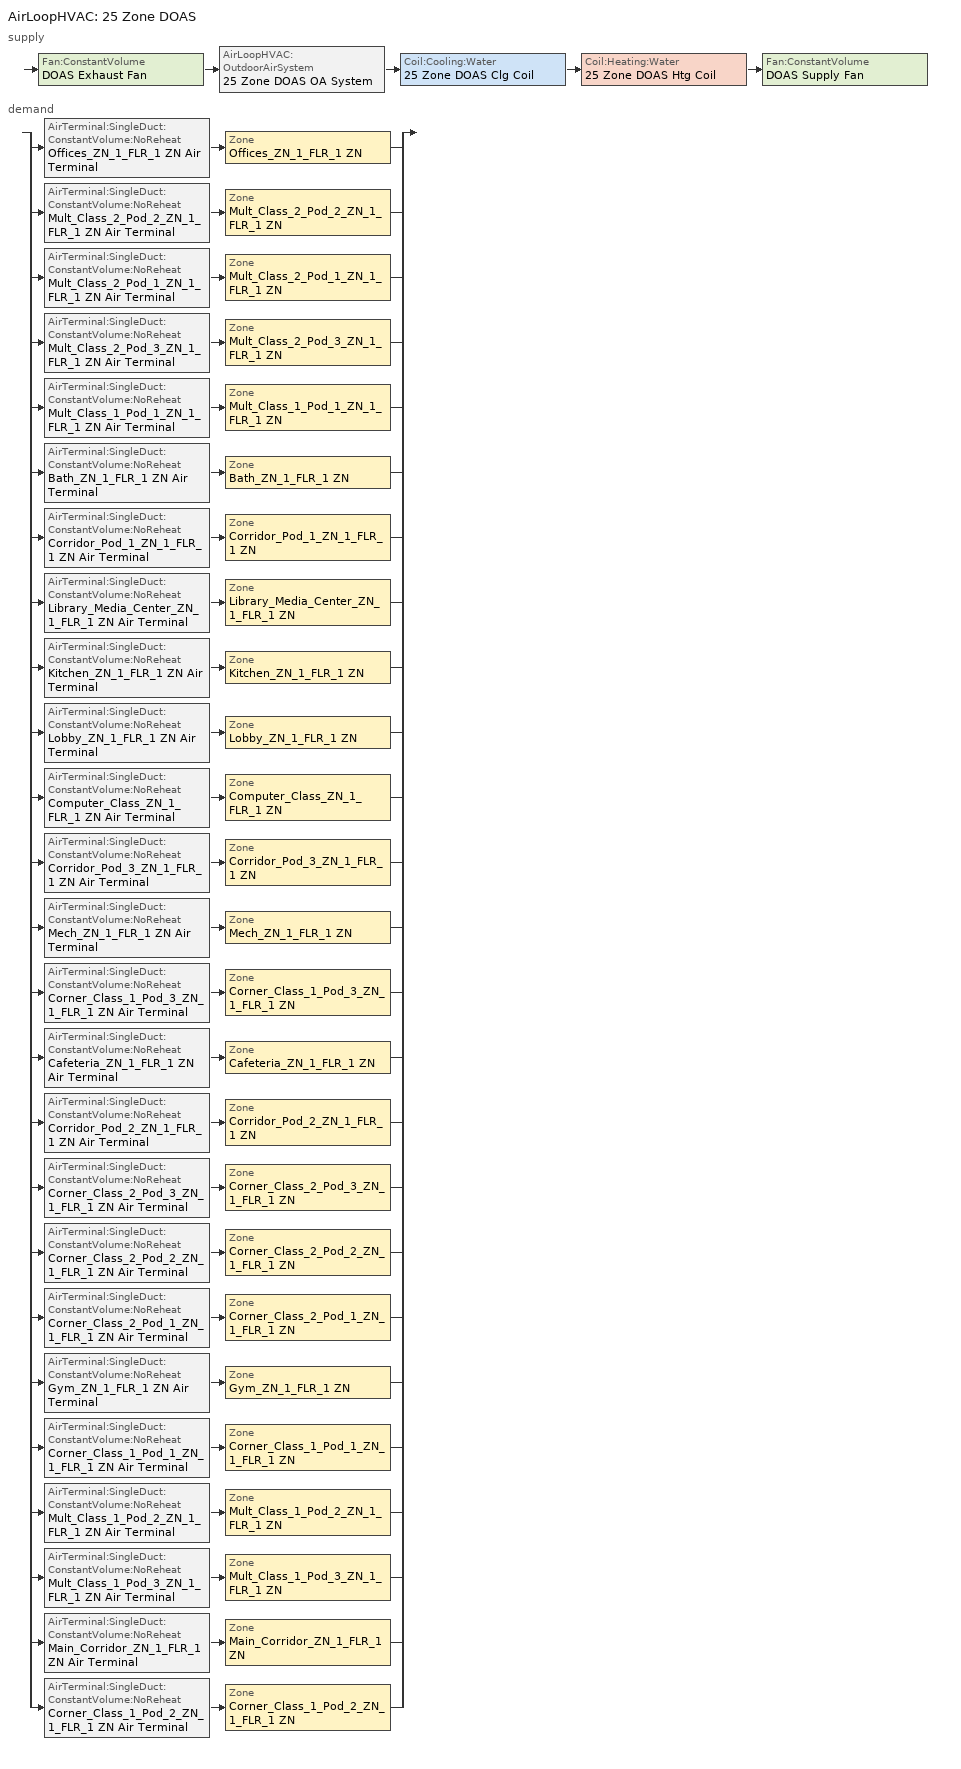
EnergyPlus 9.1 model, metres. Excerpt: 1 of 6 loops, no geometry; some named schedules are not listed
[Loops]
AirLoopHVAC '25 Zone DOAS'
 supply: Fan:ConstantVolume 'DOAS Exhaust Fan' > AirLoopHVAC:OutdoorAirSystem '25 Zone DOAS OA System' > Coil:Cooling:Water '25 Zone DOAS Clg Coil' > Coil:Heating:Water '25 Zone DOAS Htg Coil' > Fan:ConstantVolume 'DOAS Supply Fan'
 demand: split
  | AirTerminal:SingleDuct:ConstantVolume:NoReheat 'Offices_ZN_1_FLR_1 ZN Air Terminal' > Zone 'Offices_ZN_1_FLR_1 ZN'
  | AirTerminal:SingleDuct:ConstantVolume:NoReheat 'Mult_Class_2_Pod_2_ZN_1_FLR_1 ZN Air Terminal' > Zone 'Mult_Class_2_Pod_2_ZN_1_FLR_1 ZN'
  | AirTerminal:SingleDuct:ConstantVolume:NoReheat 'Mult_Class_2_Pod_1_ZN_1_FLR_1 ZN Air Terminal' > Zone 'Mult_Class_2_Pod_1_ZN_1_FLR_1 ZN'
  | AirTerminal:SingleDuct:ConstantVolume:NoReheat 'Mult_Class_2_Pod_3_ZN_1_FLR_1 ZN Air Terminal' > Zone 'Mult_Class_2_Pod_3_ZN_1_FLR_1 ZN'
  | AirTerminal:SingleDuct:ConstantVolume:NoReheat 'Mult_Class_1_Pod_1_ZN_1_FLR_1 ZN Air Terminal' > Zone 'Mult_Class_1_Pod_1_ZN_1_FLR_1 ZN'
  | AirTerminal:SingleDuct:ConstantVolume:NoReheat 'Bath_ZN_1_FLR_1 ZN Air Terminal' > Zone 'Bath_ZN_1_FLR_1 ZN'
  | AirTerminal:SingleDuct:ConstantVolume:NoReheat 'Corridor_Pod_1_ZN_1_FLR_1 ZN Air Terminal' > Zone 'Corridor_Pod_1_ZN_1_FLR_1 ZN'
  | AirTerminal:SingleDuct:ConstantVolume:NoReheat 'Library_Media_Center_ZN_1_FLR_1 ZN Air Terminal' > Zone 'Library_Media_Center_ZN_1_FLR_1 ZN'
  | AirTerminal:SingleDuct:ConstantVolume:NoReheat 'Kitchen_ZN_1_FLR_1 ZN Air Terminal' > Zone 'Kitchen_ZN_1_FLR_1 ZN'
  | AirTerminal:SingleDuct:ConstantVolume:NoReheat 'Lobby_ZN_1_FLR_1 ZN Air Terminal' > Zone 'Lobby_ZN_1_FLR_1 ZN'
  | AirTerminal:SingleDuct:ConstantVolume:NoReheat 'Computer_Class_ZN_1_FLR_1 ZN Air Terminal' > Zone 'Computer_Class_ZN_1_FLR_1 ZN'
  | AirTerminal:SingleDuct:ConstantVolume:NoReheat 'Corridor_Pod_3_ZN_1_FLR_1 ZN Air Terminal' > Zone 'Corridor_Pod_3_ZN_1_FLR_1 ZN'
  | AirTerminal:SingleDuct:ConstantVolume:NoReheat 'Mech_ZN_1_FLR_1 ZN Air Terminal' > Zone 'Mech_ZN_1_FLR_1 ZN'
  | AirTerminal:SingleDuct:ConstantVolume:NoReheat 'Corner_Class_1_Pod_3_ZN_1_FLR_1 ZN Air Terminal' > Zone 'Corner_Class_1_Pod_3_ZN_1_FLR_1 ZN'
  | AirTerminal:SingleDuct:ConstantVolume:NoReheat 'Cafeteria_ZN_1_FLR_1 ZN Air Terminal' > Zone 'Cafeteria_ZN_1_FLR_1 ZN'
  | AirTerminal:SingleDuct:ConstantVolume:NoReheat 'Corridor_Pod_2_ZN_1_FLR_1 ZN Air Terminal' > Zone 'Corridor_Pod_2_ZN_1_FLR_1 ZN'
  | AirTerminal:SingleDuct:ConstantVolume:NoReheat 'Corner_Class_2_Pod_3_ZN_1_FLR_1 ZN Air Terminal' > Zone 'Corner_Class_2_Pod_3_ZN_1_FLR_1 ZN'
  | AirTerminal:SingleDuct:ConstantVolume:NoReheat 'Corner_Class_2_Pod_2_ZN_1_FLR_1 ZN Air Terminal' > Zone 'Corner_Class_2_Pod_2_ZN_1_FLR_1 ZN'
  | AirTerminal:SingleDuct:ConstantVolume:NoReheat 'Corner_Class_2_Pod_1_ZN_1_FLR_1 ZN Air Terminal' > Zone 'Corner_Class_2_Pod_1_ZN_1_FLR_1 ZN'
  | AirTerminal:SingleDuct:ConstantVolume:NoReheat 'Gym_ZN_1_FLR_1 ZN Air Terminal' > Zone 'Gym_ZN_1_FLR_1 ZN'
  | AirTerminal:SingleDuct:ConstantVolume:NoReheat 'Corner_Class_1_Pod_1_ZN_1_FLR_1 ZN Air Terminal' > Zone 'Corner_Class_1_Pod_1_ZN_1_FLR_1 ZN'
  | AirTerminal:SingleDuct:ConstantVolume:NoReheat 'Mult_Class_1_Pod_2_ZN_1_FLR_1 ZN Air Terminal' > Zone 'Mult_Class_1_Pod_2_ZN_1_FLR_1 ZN'
  | AirTerminal:SingleDuct:ConstantVolume:NoReheat 'Mult_Class_1_Pod_3_ZN_1_FLR_1 ZN Air Terminal' > Zone 'Mult_Class_1_Pod_3_ZN_1_FLR_1 ZN'
  | AirTerminal:SingleDuct:ConstantVolume:NoReheat 'Main_Corridor_ZN_1_FLR_1 ZN Air Terminal' > Zone 'Main_Corridor_ZN_1_FLR_1 ZN'
  | AirTerminal:SingleDuct:ConstantVolume:NoReheat 'Corner_Class_1_Pod_2_ZN_1_FLR_1 ZN Air Terminal' > Zone 'Corner_Class_1_Pod_2_ZN_1_FLR_1 ZN'
[ZoneControl:Thermostat] Control Object Type 1=ThermostatSetpoint:DualSetpoint
Name | Zone or ZoneList | Control Type Schedule | Control Name 1
Bath_ZN_1_FLR_1 ZN Thermostat | Bath_ZN_1_FLR_1 ZN | Bath_ZN_1_FLR_1 ZN Thermostat Schedule | PrimarySchool Restroom Thermostat 1
Cafeteria_ZN_1_FLR_1 ZN Thermostat | Cafeteria_ZN_1_FLR_1 ZN | Cafeteria_ZN_1_FLR_1 ZN Thermostat Schedule | PrimarySchool Cafeteria Thermostat 1
Computer_Class_ZN_1_FLR_1 ZN Thermostat | Computer_Class_ZN_1_FLR_1 ZN | Computer_Class_ZN_1_FLR_1 ZN Thermostat Schedule | PrimarySchool Classroom Thermostat 1
Corner_Class_1_Pod_1_ZN_1_FLR_1 ZN Thermostat | Corner_Class_1_Pod_1_ZN_1_FLR_1 ZN | Corner_Class_1_Pod_1_ZN_1_FLR_1 ZN Thermostat Schedule | PrimarySchool Classroom Thermostat 2
Corner_Class_1_Pod_2_ZN_1_FLR_1 ZN Thermostat | Corner_Class_1_Pod_2_ZN_1_FLR_1 ZN | Corner_Class_1_Pod_2_ZN_1_FLR_1 ZN Thermostat Schedule | PrimarySchool Classroom Thermostat 3
Corner_Class_1_Pod_3_ZN_1_FLR_1 ZN Thermostat | Corner_Class_1_Pod_3_ZN_1_FLR_1 ZN | Corner_Class_1_Pod_3_ZN_1_FLR_1 ZN Thermostat Schedule | PrimarySchool Classroom Thermostat 4
Corner_Class_2_Pod_1_ZN_1_FLR_1 ZN Thermostat | Corner_Class_2_Pod_1_ZN_1_FLR_1 ZN | Corner_Class_2_Pod_1_ZN_1_FLR_1 ZN Thermostat Schedule | PrimarySchool Classroom Thermostat 5
Corner_Class_2_Pod_2_ZN_1_FLR_1 ZN Thermostat | Corner_Class_2_Pod_2_ZN_1_FLR_1 ZN | Corner_Class_2_Pod_2_ZN_1_FLR_1 ZN Thermostat Schedule | PrimarySchool Classroom Thermostat 6
Corner_Class_2_Pod_3_ZN_1_FLR_1 ZN Thermostat | Corner_Class_2_Pod_3_ZN_1_FLR_1 ZN | Corner_Class_2_Pod_3_ZN_1_FLR_1 ZN Thermostat Schedule | PrimarySchool Classroom Thermostat 7
Corridor_Pod_1_ZN_1_FLR_1 ZN Thermostat | Corridor_Pod_1_ZN_1_FLR_1 ZN | Corridor_Pod_1_ZN_1_FLR_1 ZN Thermostat Schedule | PrimarySchool Corridor Thermostat 1
Corridor_Pod_2_ZN_1_FLR_1 ZN Thermostat | Corridor_Pod_2_ZN_1_FLR_1 ZN | Corridor_Pod_2_ZN_1_FLR_1 ZN Thermostat Schedule | PrimarySchool Corridor Thermostat 2
Corridor_Pod_3_ZN_1_FLR_1 ZN Thermostat | Corridor_Pod_3_ZN_1_FLR_1 ZN | Corridor_Pod_3_ZN_1_FLR_1 ZN Thermostat Schedule | PrimarySchool Corridor Thermostat 3
Gym_ZN_1_FLR_1 ZN Thermostat | Gym_ZN_1_FLR_1 ZN | Gym_ZN_1_FLR_1 ZN Thermostat Schedule | PrimarySchool Gym Thermostat 1
Kitchen_ZN_1_FLR_1 ZN Thermostat | Kitchen_ZN_1_FLR_1 ZN | Kitchen_ZN_1_FLR_1 ZN Thermostat Schedule | PrimarySchool Kitchen Thermostat 1
Library_Media_Center_ZN_1_FLR_1 ZN Thermostat | Library_Media_Center_ZN_1_FLR_1 ZN | Library_Media_Center_ZN_1_FLR_1 ZN Thermostat Schedule | PrimarySchool Classroom Thermostat 8
Lobby_ZN_1_FLR_1 ZN Thermostat | Lobby_ZN_1_FLR_1 ZN | Lobby_ZN_1_FLR_1 ZN Thermostat Schedule | PrimarySchool Lobby Thermostat 1
Main_Corridor_ZN_1_FLR_1 ZN Thermostat | Main_Corridor_ZN_1_FLR_1 ZN | Main_Corridor_ZN_1_FLR_1 ZN Thermostat Schedule | PrimarySchool Corridor Thermostat 4
Mech_ZN_1_FLR_1 ZN Thermostat | Mech_ZN_1_FLR_1 ZN | Mech_ZN_1_FLR_1 ZN Thermostat Schedule | PrimarySchool Mechanical Thermostat 1
Mult_Class_1_Pod_1_ZN_1_FLR_1 ZN Thermostat | Mult_Class_1_Pod_1_ZN_1_FLR_1 ZN | Mult_Class_1_Pod_1_ZN_1_FLR_1 ZN Thermostat Schedule | PrimarySchool Classroom Thermostat 9
Mult_Class_1_Pod_2_ZN_1_FLR_1 ZN Thermostat | Mult_Class_1_Pod_2_ZN_1_FLR_1 ZN | Mult_Class_1_Pod_2_ZN_1_FLR_1 ZN Thermostat Schedule | PrimarySchool Classroom Thermostat 10
Mult_Class_1_Pod_3_ZN_1_FLR_1 ZN Thermostat | Mult_Class_1_Pod_3_ZN_1_FLR_1 ZN | Mult_Class_1_Pod_3_ZN_1_FLR_1 ZN Thermostat Schedule | PrimarySchool Classroom Thermostat 11
Mult_Class_2_Pod_1_ZN_1_FLR_1 ZN Thermostat | Mult_Class_2_Pod_1_ZN_1_FLR_1 ZN | Mult_Class_2_Pod_1_ZN_1_FLR_1 ZN Thermostat Schedule | PrimarySchool Classroom Thermostat 12
Mult_Class_2_Pod_2_ZN_1_FLR_1 ZN Thermostat | Mult_Class_2_Pod_2_ZN_1_FLR_1 ZN | Mult_Class_2_Pod_2_ZN_1_FLR_1 ZN Thermostat Schedule | PrimarySchool Classroom Thermostat 13
Mult_Class_2_Pod_3_ZN_1_FLR_1 ZN Thermostat | Mult_Class_2_Pod_3_ZN_1_FLR_1 ZN | Mult_Class_2_Pod_3_ZN_1_FLR_1 ZN Thermostat Schedule | PrimarySchool Classroom Thermostat 14
Offices_ZN_1_FLR_1 ZN Thermostat | Offices_ZN_1_FLR_1 ZN | Offices_ZN_1_FLR_1 ZN Thermostat Schedule | PrimarySchool Office Thermostat 1
[ThermostatSetpoint:DualSetpoint] Heating Setpoint Temperature Schedule=SchoolPrimary HTGSETP_SCH_NO_OPTIMUM; Cooling Setpoint Temperature Schedule=SchoolPrimary CLGSETP_SCH_NO_OPTIMUM
PrimarySchool Restroom Thermostat 1; PrimarySchool Cafeteria Thermostat 1; PrimarySchool Classroom Thermostat 1; PrimarySchool Classroom Thermostat 2; PrimarySchool Classroom Thermostat 3; PrimarySchool Classroom Thermostat 4; PrimarySchool Classroom Thermostat 5; PrimarySchool Classroom Thermostat 6; PrimarySchool Classroom Thermostat 7; PrimarySchool Corridor Thermostat 1; PrimarySchool Corridor Thermostat 2; PrimarySchool Corridor Thermostat 3; PrimarySchool Gym Thermostat 1; PrimarySchool Kitchen Thermostat 1; PrimarySchool Classroom Thermostat 8; PrimarySchool Lobby Thermostat 1; PrimarySchool Corridor Thermostat 4; PrimarySchool Mechanical Thermostat 1; PrimarySchool Classroom Thermostat 9; PrimarySchool Classroom Thermostat 10; PrimarySchool Classroom Thermostat 11; PrimarySchool Classroom Thermostat 12; PrimarySchool Classroom Thermostat 13; PrimarySchool Classroom Thermostat 14; PrimarySchool Office Thermostat 1
[Fan:ZoneExhaust] Fan Total Efficiency=0.385; Pressure Rise {Pa}=124.544; System Availability Manager Coupling Mode=Decoupled
Name | Availability Schedule | Maximum Flow Rate {m3/s} | Flow Fraction Schedule | Balanced Exhaust Fraction Schedule
Bath_ZN_1_FLR_1 ZN Exhaust Fan | SchoolPrimary Hours_of_operation | 0.283168
Kitchen_ZN_1_FLR_1 ZN Exhaust Fan | SchoolPrimary Kitchen_Exhaust_SCH | 2.12376 | SchoolSecondary Kitchen_Exhaust_SCH_DCV | SchoolSecondary Kitchen Exhaust Fan Balanced Exhaust Fraction Schedule
[AirTerminal:SingleDuct:ConstantVolume:NoReheat] Availability Schedule=Always On Discrete; Maximum Air Flow Rate {m3/s}=AutoSize
Bath_ZN_1_FLR_1 ZN Air Terminal; Cafeteria_ZN_1_FLR_1 ZN Air Terminal; Computer_Class_ZN_1_FLR_1 ZN Air Terminal; Corner_Class_1_Pod_1_ZN_1_FLR_1 ZN Air Terminal; Corner_Class_1_Pod_2_ZN_1_FLR_1 ZN Air Terminal; Corner_Class_1_Pod_3_ZN_1_FLR_1 ZN Air Terminal; Corner_Class_2_Pod_1_ZN_1_FLR_1 ZN Air Terminal; Corner_Class_2_Pod_2_ZN_1_FLR_1 ZN Air Terminal; Corner_Class_2_Pod_3_ZN_1_FLR_1 ZN Air Terminal; Corridor_Pod_1_ZN_1_FLR_1 ZN Air Terminal; Corridor_Pod_2_ZN_1_FLR_1 ZN Air Terminal; Corridor_Pod_3_ZN_1_FLR_1 ZN Air Terminal; Gym_ZN_1_FLR_1 ZN Air Terminal; Kitchen_ZN_1_FLR_1 ZN Air Terminal; Library_Media_Center_ZN_1_FLR_1 ZN Air Terminal; Lobby_ZN_1_FLR_1 ZN Air Terminal; Main_Corridor_ZN_1_FLR_1 ZN Air Terminal; Mech_ZN_1_FLR_1 ZN Air Terminal; Mult_Class_1_Pod_1_ZN_1_FLR_1 ZN Air Terminal; Mult_Class_1_Pod_2_ZN_1_FLR_1 ZN Air Terminal; Mult_Class_1_Pod_3_ZN_1_FLR_1 ZN Air Terminal; Mult_Class_2_Pod_1_ZN_1_FLR_1 ZN Air Terminal; Mult_Class_2_Pod_2_ZN_1_FLR_1 ZN Air Terminal; Mult_Class_2_Pod_3_ZN_1_FLR_1 ZN Air Terminal; Offices_ZN_1_FLR_1 ZN Air Terminal
[Coil:Cooling:Water]
25 Zone DOAS Clg Coil: Availability Schedule=Always On Discrete; Design Water Flow Rate {m3/s}=Autosize; Design Air Flow Rate {m3/s}=Autosize; Design Inlet Water Temperature {C}=Autosize; Design Inlet Air Temperature {C}=Autosize; Design Outlet Air Temperature {C}=Autosize; Design Inlet Air Humidity Ratio {kgWater/kgDryAir}=Autosize; Design Outlet Air Humidity Ratio {kgWater/kgDryAir}=Autosize; Type of Analysis=SimpleAnalysis; Heat Exchanger Configuration=CrossFlow
[Coil:Heating:Water]
25 Zone DOAS Htg Coil: Availability Schedule=Always On Discrete; U-Factor Times Area Value {W/K}=Autosize; Maximum Water Flow Rate {m3/s}=Autosize; Performance Input Method=UFactorTimesAreaAndDesignWaterFlowRate; Rated Capacity {W}=Autosize; Rated Inlet Water Temperature {C}=48.8889; Rated Inlet Air Temperature {C}=16.6; Rated Outlet Water Temperature {C}=37.7778; Rated Outlet Air Temperature {C}=32.2; Rated Ratio for Air and Water Convection=0.5
[Zone equipment]
Bath_ZN_1_FLR_1 ZN: Bath_ZN_1_FLR_1 ZN Exhaust Fan, Bath_ZN_1_FLR_1 ZN Air Terminal, Bath_ZN_1_FLR_1 ZN FCU
Cafeteria_ZN_1_FLR_1 ZN: Cafeteria_ZN_1_FLR_1 ZN Air Terminal, Cafeteria_ZN_1_FLR_1 ZN FCU
Computer_Class_ZN_1_FLR_1 ZN: Computer_Class_ZN_1_FLR_1 ZN Air Terminal, Computer_Class_ZN_1_FLR_1 ZN FCU
Corner_Class_1_Pod_1_ZN_1_FLR_1 ZN: Corner_Class_1_Pod_1_ZN_1_FLR_1 ZN Air Terminal, Corner_Class_1_Pod_1_ZN_1_FLR_1 ZN FCU
Corner_Class_1_Pod_2_ZN_1_FLR_1 ZN: Corner_Class_1_Pod_2_ZN_1_FLR_1 ZN Air Terminal, Corner_Class_1_Pod_2_ZN_1_FLR_1 ZN FCU
Corner_Class_1_Pod_3_ZN_1_FLR_1 ZN: Corner_Class_1_Pod_3_ZN_1_FLR_1 ZN Air Terminal, Corner_Class_1_Pod_3_ZN_1_FLR_1 ZN FCU
Corner_Class_2_Pod_1_ZN_1_FLR_1 ZN: Corner_Class_2_Pod_1_ZN_1_FLR_1 ZN Air Terminal, Corner_Class_2_Pod_1_ZN_1_FLR_1 ZN FCU
Corner_Class_2_Pod_2_ZN_1_FLR_1 ZN: Corner_Class_2_Pod_2_ZN_1_FLR_1 ZN Air Terminal, Corner_Class_2_Pod_2_ZN_1_FLR_1 ZN FCU
Corner_Class_2_Pod_3_ZN_1_FLR_1 ZN: Corner_Class_2_Pod_3_ZN_1_FLR_1 ZN Air Terminal, Corner_Class_2_Pod_3_ZN_1_FLR_1 ZN FCU
Corridor_Pod_1_ZN_1_FLR_1 ZN: Corridor_Pod_1_ZN_1_FLR_1 ZN Air Terminal, Corridor_Pod_1_ZN_1_FLR_1 ZN FCU
Corridor_Pod_2_ZN_1_FLR_1 ZN: Corridor_Pod_2_ZN_1_FLR_1 ZN Air Terminal, Corridor_Pod_2_ZN_1_FLR_1 ZN FCU
Corridor_Pod_3_ZN_1_FLR_1 ZN: Corridor_Pod_3_ZN_1_FLR_1 ZN Air Terminal, Corridor_Pod_3_ZN_1_FLR_1 ZN FCU
Gym_ZN_1_FLR_1 ZN: Gym_ZN_1_FLR_1 ZN Air Terminal, Gym_ZN_1_FLR_1 ZN FCU
Kitchen_ZN_1_FLR_1 ZN: Kitchen_ZN_1_FLR_1 ZN Exhaust Fan, Kitchen_ZN_1_FLR_1 ZN Air Terminal, Kitchen_ZN_1_FLR_1 ZN FCU
Library_Media_Center_ZN_1_FLR_1 ZN: Library_Media_Center_ZN_1_FLR_1 ZN Air Terminal, Library_Media_Center_ZN_1_FLR_1 ZN FCU
Lobby_ZN_1_FLR_1 ZN: Lobby_ZN_1_FLR_1 ZN Air Terminal, Lobby_ZN_1_FLR_1 ZN FCU
Main_Corridor_ZN_1_FLR_1 ZN: Main_Corridor_ZN_1_FLR_1 ZN Air Terminal, Main_Corridor_ZN_1_FLR_1 ZN FCU
Mech_ZN_1_FLR_1 ZN: Mech_ZN_1_FLR_1 ZN Air Terminal, Mech_ZN_1_FLR_1 ZN FCU
Mult_Class_1_Pod_1_ZN_1_FLR_1 ZN: Mult_Class_1_Pod_1_ZN_1_FLR_1 ZN Air Terminal, Mult_Class_1_Pod_1_ZN_1_FLR_1 ZN FCU
Mult_Class_1_Pod_2_ZN_1_FLR_1 ZN: Mult_Class_1_Pod_2_ZN_1_FLR_1 ZN Air Terminal, Mult_Class_1_Pod_2_ZN_1_FLR_1 ZN FCU
Mult_Class_1_Pod_3_ZN_1_FLR_1 ZN: Mult_Class_1_Pod_3_ZN_1_FLR_1 ZN Air Terminal, Mult_Class_1_Pod_3_ZN_1_FLR_1 ZN FCU
Mult_Class_2_Pod_1_ZN_1_FLR_1 ZN: Mult_Class_2_Pod_1_ZN_1_FLR_1 ZN Air Terminal, Mult_Class_2_Pod_1_ZN_1_FLR_1 ZN FCU
Mult_Class_2_Pod_2_ZN_1_FLR_1 ZN: Mult_Class_2_Pod_2_ZN_1_FLR_1 ZN Air Terminal, Mult_Class_2_Pod_2_ZN_1_FLR_1 ZN FCU
Mult_Class_2_Pod_3_ZN_1_FLR_1 ZN: Mult_Class_2_Pod_3_ZN_1_FLR_1 ZN Air Terminal, Mult_Class_2_Pod_3_ZN_1_FLR_1 ZN FCU
Offices_ZN_1_FLR_1 ZN: Offices_ZN_1_FLR_1 ZN Air Terminal, Offices_ZN_1_FLR_1 ZN FCU
[Sizing:Zone] Zone Cooling Design Supply Air Temperature Input Method=SupplyAirTemperature; Zone Cooling Design Supply Air Temperature {C}=12.7778; Zone Cooling Design Supply Air Temperature Difference {deltaC}=11.11; Zone Heating Design Supply Air Temperature Input Method=SupplyAirTemperature; Zone Heating Design Supply Air Temperature {C}=40; Zone Heating Design Supply Air Temperature Difference {deltaC}=11.11; Zone Cooling Design Supply Air Humidity Ratio {kgWater/kgDryAir}=0.0085; Zone Heating Design Supply Air Humidity Ratio {kgWater/kgDryAir}=0.008; Cooling Design Air Flow Method=DesignDay; Cooling Design Air Flow Rate {m3/s}=0; Cooling Minimum Air Flow per Zone Floor Area {m3/s-m2}=0.000762; Cooling Minimum Air Flow {m3/s}=0; Cooling Minimum Air Flow Fraction=0; Heating Design Air Flow Method=DesignDay; Heating Design Air Flow Rate {m3/s}=0; Heating Maximum Air Flow per Zone Floor Area {m3/s-m2}=0.002032; Heating Maximum Air Flow {m3/s}=0.141576; Heating Maximum Air Flow Fraction=0.3; Account for Dedicated Outdoor Air System=Yes; Dedicated Outdoor Air System Control Strategy=NeutralSupplyAir; Dedicated Outdoor Air Low Setpoint Temperature for Design {C}=15.5556; Dedicated Outdoor Air High Setpoint Temperature for Design {C}=21.1111
Name | Design Specification Outdoor Air Object | Design Specification Zone Air Distribution Object
Bath_ZN_1_FLR_1 ZN | PrimarySchool Restroom Ventilation | Bath_ZN_1_FLR_1 ZN Design Spec Zone Air Dist
Cafeteria_ZN_1_FLR_1 ZN | PrimarySchool Cafeteria Ventilation | Cafeteria_ZN_1_FLR_1 ZN Design Spec Zone Air Dist
Computer_Class_ZN_1_FLR_1 ZN | PrimarySchool Classroom Ventilation | Computer_Class_ZN_1_FLR_1 ZN Design Spec Zone Air Dist
Corner_Class_1_Pod_1_ZN_1_FLR_1 ZN | PrimarySchool Classroom Ventilation | Corner_Class_1_Pod_1_ZN_1_FLR_1 ZN Design Spec Zone Air Dist
Corner_Class_1_Pod_2_ZN_1_FLR_1 ZN | PrimarySchool Classroom Ventilation | Corner_Class_1_Pod_2_ZN_1_FLR_1 ZN Design Spec Zone Air Dist
Corner_Class_1_Pod_3_ZN_1_FLR_1 ZN | PrimarySchool Classroom Ventilation | Corner_Class_1_Pod_3_ZN_1_FLR_1 ZN Design Spec Zone Air Dist
Corner_Class_2_Pod_1_ZN_1_FLR_1 ZN | PrimarySchool Classroom Ventilation | Corner_Class_2_Pod_1_ZN_1_FLR_1 ZN Design Spec Zone Air Dist
Corner_Class_2_Pod_2_ZN_1_FLR_1 ZN | PrimarySchool Classroom Ventilation | Corner_Class_2_Pod_2_ZN_1_FLR_1 ZN Design Spec Zone Air Dist
Corner_Class_2_Pod_3_ZN_1_FLR_1 ZN | PrimarySchool Classroom Ventilation | Corner_Class_2_Pod_3_ZN_1_FLR_1 ZN Design Spec Zone Air Dist
Corridor_Pod_1_ZN_1_FLR_1 ZN | PrimarySchool Corridor Ventilation | Corridor_Pod_1_ZN_1_FLR_1 ZN Design Spec Zone Air Dist
Corridor_Pod_2_ZN_1_FLR_1 ZN | PrimarySchool Corridor Ventilation | Corridor_Pod_2_ZN_1_FLR_1 ZN Design Spec Zone Air Dist
Corridor_Pod_3_ZN_1_FLR_1 ZN | PrimarySchool Corridor Ventilation | Corridor_Pod_3_ZN_1_FLR_1 ZN Design Spec Zone Air Dist
Gym_ZN_1_FLR_1 ZN | PrimarySchool Gym Ventilation | Gym_ZN_1_FLR_1 ZN Design Spec Zone Air Dist
Kitchen_ZN_1_FLR_1 ZN | PrimarySchool Kitchen Ventilation | Kitchen_ZN_1_FLR_1 ZN Design Spec Zone Air Dist
Library_Media_Center_ZN_1_FLR_1 ZN | PrimarySchool Classroom Ventilation | Library_Media_Center_ZN_1_FLR_1 ZN Design Spec Zone Air Dist
Lobby_ZN_1_FLR_1 ZN | PrimarySchool Lobby Ventilation | Lobby_ZN_1_FLR_1 ZN Design Spec Zone Air Dist
Main_Corridor_ZN_1_FLR_1 ZN | PrimarySchool Corridor Ventilation | Main_Corridor_ZN_1_FLR_1 ZN Design Spec Zone Air Dist
Mech_ZN_1_FLR_1 ZN | PrimarySchool Mechanical Ventilation | Mech_ZN_1_FLR_1 ZN Design Spec Zone Air Dist
Mult_Class_1_Pod_1_ZN_1_FLR_1 ZN | PrimarySchool Classroom Ventilation | Mult_Class_1_Pod_1_ZN_1_FLR_1 ZN Design Spec Zone Air Dist
Mult_Class_1_Pod_2_ZN_1_FLR_1 ZN | PrimarySchool Classroom Ventilation | Mult_Class_1_Pod_2_ZN_1_FLR_1 ZN Design Spec Zone Air Dist
Mult_Class_1_Pod_3_ZN_1_FLR_1 ZN | PrimarySchool Classroom Ventilation | Mult_Class_1_Pod_3_ZN_1_FLR_1 ZN Design Spec Zone Air Dist
Mult_Class_2_Pod_1_ZN_1_FLR_1 ZN | PrimarySchool Classroom Ventilation | Mult_Class_2_Pod_1_ZN_1_FLR_1 ZN Design Spec Zone Air Dist
Mult_Class_2_Pod_2_ZN_1_FLR_1 ZN | PrimarySchool Classroom Ventilation | Mult_Class_2_Pod_2_ZN_1_FLR_1 ZN Design Spec Zone Air Dist
Mult_Class_2_Pod_3_ZN_1_FLR_1 ZN | PrimarySchool Classroom Ventilation | Mult_Class_2_Pod_3_ZN_1_FLR_1 ZN Design Spec Zone Air Dist
Offices_ZN_1_FLR_1 ZN | PrimarySchool Office Ventilation | Offices_ZN_1_FLR_1 ZN Design Spec Zone Air Dist
[DesignSpecification:ZoneAirDistribution] Zone Air Distribution Effectiveness in Cooling Mode=1; Zone Air Distribution Effectiveness in Heating Mode=1
Bath_ZN_1_FLR_1 ZN Design Spec Zone Air Dist; Cafeteria_ZN_1_FLR_1 ZN Design Spec Zone Air Dist; Computer_Class_ZN_1_FLR_1 ZN Design Spec Zone Air Dist; Corner_Class_1_Pod_1_ZN_1_FLR_1 ZN Design Spec Zone Air Dist; Corner_Class_1_Pod_2_ZN_1_FLR_1 ZN Design Spec Zone Air Dist; Corner_Class_1_Pod_3_ZN_1_FLR_1 ZN Design Spec Zone Air Dist; Corner_Class_2_Pod_1_ZN_1_FLR_1 ZN Design Spec Zone Air Dist; Corner_Class_2_Pod_2_ZN_1_FLR_1 ZN Design Spec Zone Air Dist; Corner_Class_2_Pod_3_ZN_1_FLR_1 ZN Design Spec Zone Air Dist; Corridor_Pod_1_ZN_1_FLR_1 ZN Design Spec Zone Air Dist; Corridor_Pod_2_ZN_1_FLR_1 ZN Design Spec Zone Air Dist; Corridor_Pod_3_ZN_1_FLR_1 ZN Design Spec Zone Air Dist; Gym_ZN_1_FLR_1 ZN Design Spec Zone Air Dist; Kitchen_ZN_1_FLR_1 ZN Design Spec Zone Air Dist; Library_Media_Center_ZN_1_FLR_1 ZN Design Spec Zone Air Dist; Lobby_ZN_1_FLR_1 ZN Design Spec Zone Air Dist; Main_Corridor_ZN_1_FLR_1 ZN Design Spec Zone Air Dist; Mech_ZN_1_FLR_1 ZN Design Spec Zone Air Dist; Mult_Class_1_Pod_1_ZN_1_FLR_1 ZN Design Spec Zone Air Dist; Mult_Class_1_Pod_2_ZN_1_FLR_1 ZN Design Spec Zone Air Dist; Mult_Class_1_Pod_3_ZN_1_FLR_1 ZN Design Spec Zone Air Dist; Mult_Class_2_Pod_1_ZN_1_FLR_1 ZN Design Spec Zone Air Dist; Mult_Class_2_Pod_2_ZN_1_FLR_1 ZN Design Spec Zone Air Dist; Mult_Class_2_Pod_3_ZN_1_FLR_1 ZN Design Spec Zone Air Dist; Offices_ZN_1_FLR_1 ZN Design Spec Zone Air Dist
[Controller:MechanicalVentilation]
25 Zone DOAS Mechanical Ventilation Controller: Availability Schedule=Always On Discrete; Demand Controlled Ventilation=No; System Outdoor Air Method=ZoneSum; Zone Name 1=Bath_ZN_1_FLR_1 ZN; Design Specification Outdoor Air Object Name 1=PrimarySchool Restroom Ventilation; Design Specification Zone Air Distribution Object Name 1=Bath_ZN_1_FLR_1 ZN Design Spec Zone Air Dist; Zone Name 2=Cafeteria_ZN_1_FLR_1 ZN; Design Specification Outdoor Air Object Name 2=PrimarySchool Cafeteria Ventilation; Design Specification Zone Air Distribution Object Name 2=Cafeteria_ZN_1_FLR_1 ZN Design Spec Zone Air Dist; Zone Name 3=Computer_Class_ZN_1_FLR_1 ZN; Design Specification Outdoor Air Object Name 3=PrimarySchool Classroom Ventilation; Design Specification Zone Air Distribution Object Name 3=Computer_Class_ZN_1_FLR_1 ZN Design Spec Zone Air Dist; Zone Name 4=Corner_Class_1_Pod_1_ZN_1_FLR_1 ZN; Design Specification Outdoor Air Object Name 4=PrimarySchool Classroom Ventilation; Design Specification Zone Air Distribution Object Name 4=Corner_Class_1_Pod_1_ZN_1_FLR_1 ZN Design Spec Zone Air Dist; Zone Name 5=Corner_Class_1_Pod_2_ZN_1_FLR_1 ZN; Design Specification Outdoor Air Object Name 5=PrimarySchool Classroom Ventilation; Design Specification Zone Air Distribution Object Name 5=Corner_Class_1_Pod_2_ZN_1_FLR_1 ZN Design Spec Zone Air Dist; Zone Name 6=Corner_Class_1_Pod_3_ZN_1_FLR_1 ZN; Design Specification Outdoor Air Object Name 6=PrimarySchool Classroom Ventilation; Design Specification Zone Air Distribution Object Name 6=Corner_Class_1_Pod_3_ZN_1_FLR_1 ZN Design Spec Zone Air Dist; Zone Name 7=Corner_Class_2_Pod_1_ZN_1_FLR_1 ZN; Design Specification Outdoor Air Object Name 7=PrimarySchool Classroom Ventilation; Design Specification Zone Air Distribution Object Name 7=Corner_Class_2_Pod_1_ZN_1_FLR_1 ZN Design Spec Zone Air Dist; Zone Name 8=Corner_Class_2_Pod_2_ZN_1_FLR_1 ZN; Design Specification Outdoor Air Object Name 8=PrimarySchool Classroom Ventilation; Design Specification Zone Air Distribution Object Name 8=Corner_Class_2_Pod_2_ZN_1_FLR_1 ZN Design Spec Zone Air Dist; Zone Name 9=Corner_Class_2_Pod_3_ZN_1_FLR_1 ZN; Design Specification Outdoor Air Object Name 9=PrimarySchool Classroom Ventilation; Design Specification Zone Air Distribution Object Name 9=Corner_Class_2_Pod_3_ZN_1_FLR_1 ZN Design Spec Zone Air Dist; Zone Name 10=Corridor_Pod_1_ZN_1_FLR_1 ZN; Design Specification Outdoor Air Object Name 10=PrimarySchool Corridor Ventilation; Design Specification Zone Air Distribution Object Name 10=Corridor_Pod_1_ZN_1_FLR_1 ZN Design Spec Zone Air Dist; Zone Name 11=Corridor_Pod_2_ZN_1_FLR_1 ZN; Design Specification Outdoor Air Object Name 11=PrimarySchool Corridor Ventilation; Design Specification Zone Air Distribution Object Name 11=Corridor_Pod_2_ZN_1_FLR_1 ZN Design Spec Zone Air Dist; Zone Name 12=Corridor_Pod_3_ZN_1_FLR_1 ZN; Design Specification Outdoor Air Object Name 12=PrimarySchool Corridor Ventilation; Design Specification Zone Air Distribution Object Name 12=Corridor_Pod_3_ZN_1_FLR_1 ZN Design Spec Zone Air Dist; Zone Name 13=Gym_ZN_1_FLR_1 ZN; Design Specification Outdoor Air Object Name 13=PrimarySchool Gym Ventilation; Design Specification Zone Air Distribution Object Name 13=Gym_ZN_1_FLR_1 ZN Design Spec Zone Air Dist; Zone Name 14=Kitchen_ZN_1_FLR_1 ZN; Design Specification Outdoor Air Object Name 14=PrimarySchool Kitchen Ventilation; Design Specification Zone Air Distribution Object Name 14=Kitchen_ZN_1_FLR_1 ZN Design Spec Zone Air Dist; Zone Name 15=Library_Media_Center_ZN_1_FLR_1 ZN; Design Specification Outdoor Air Object Name 15=PrimarySchool Classroom Ventilation; Design Specification Zone Air Distribution Object Name 15=Library_Media_Center_ZN_1_FLR_1 ZN Design Spec Zone Air Dist; Zone Name 16=Lobby_ZN_1_FLR_1 ZN; Design Specification Outdoor Air Object Name 16=PrimarySchool Lobby Ventilation; Design Specification Zone Air Distribution Object Name 16=Lobby_ZN_1_FLR_1 ZN Design Spec Zone Air Dist; Zone Name 17=Main_Corridor_ZN_1_FLR_1 ZN; Design Specification Outdoor Air Object Name 17=PrimarySchool Corridor Ventilation; Design Specification Zone Air Distribution Object Name 17=Main_Corridor_ZN_1_FLR_1 ZN Design Spec Zone Air Dist; Zone Name 18=Mech_ZN_1_FLR_1 ZN; Design Specification Outdoor Air Object Name 18=PrimarySchool Mechanical Ventilation; Design Specification Zone Air Distribution Object Name 18=Mech_ZN_1_FLR_1 ZN Design Spec Zone Air Dist; Zone Name 19=Mult_Class_1_Pod_1_ZN_1_FLR_1 ZN; Design Specification Outdoor Air Object Name 19=PrimarySchool Classroom Ventilation; Design Specification Zone Air Distribution Object Name 19=Mult_Class_1_Pod_1_ZN_1_FLR_1 ZN Design Spec Zone Air Dist; Zone Name 20=Mult_Class_1_Pod_2_ZN_1_FLR_1 ZN; Design Specification Outdoor Air Object Name 20=PrimarySchool Classroom Ventilation; Design Specification Zone Air Distribution Object Name 20=Mult_Class_1_Pod_2_ZN_1_FLR_1 ZN Design Spec Zone Air Dist; Zone Name 21=Mult_Class_1_Pod_3_ZN_1_FLR_1 ZN; Design Specification Outdoor Air Object Name 21=PrimarySchool Classroom Ventilation; Design Specification Zone Air Distribution Object Name 21=Mult_Class_1_Pod_3_ZN_1_FLR_1 ZN Design Spec Zone Air Dist; Zone Name 22=Mult_Class_2_Pod_1_ZN_1_FLR_1 ZN; Design Specification Outdoor Air Object Name 22=PrimarySchool Classroom Ventilation; Design Specification Zone Air Distribution Object Name 22=Mult_Class_2_Pod_1_ZN_1_FLR_1 ZN Design Spec Zone Air Dist; Zone Name 23=Mult_Class_2_Pod_2_ZN_1_FLR_1 ZN; Design Specification Outdoor Air Object Name 23=PrimarySchool Classroom Ventilation; Design Specification Zone Air Distribution Object Name 23=Mult_Class_2_Pod_2_ZN_1_FLR_1 ZN Design Spec Zone Air Dist; Zone Name 24=Mult_Class_2_Pod_3_ZN_1_FLR_1 ZN; Design Specification Outdoor Air Object Name 24=PrimarySchool Classroom Ventilation; Design Specification Zone Air Distribution Object Name 24=Mult_Class_2_Pod_3_ZN_1_FLR_1 ZN Design Spec Zone Air Dist; Zone Name 25=Offices_ZN_1_FLR_1 ZN; Design Specification Outdoor Air Object Name 25=PrimarySchool Office Ventilation; Design Specification Zone Air Distribution Object Name 25=Offices_ZN_1_FLR_1 ZN Design Spec Zone Air Dist
[DesignSpecification:OutdoorAir] Outdoor Air Method=Sum; Outdoor Air Flow per Person {m3/s-person}=0; Outdoor Air Flow per Zone {m3/s}=0; Outdoor Air Flow Air Changes per Hour {1/hr}=0
Name | Outdoor Air Flow per Zone Floor Area {m3/s-m2}
PrimarySchool Restroom Ventilation; PrimarySchool Corridor Ventilation; PrimarySchool Lobby Ventilation | 0.0003048
PrimarySchool Cafeteria Ventilation | 0.0047244
PrimarySchool Classroom Ventilation | 0.0018796
PrimarySchool Gym Ventilation | 0.001524
PrimarySchool Kitchen Ventilation | 0.00148323
PrimarySchool Mechanical Ventilation | 0.0006096
PrimarySchool Office Ventilation | 0.0004318
[AirLoopHVAC]
25 Zone DOAS: Design Supply Air Flow Rate {m3/s}=AutoSize
[Sizing:System]
25 Zone DOAS: Type of Load to Size On=VentilationRequirement; Design Outdoor Air Flow Rate {m3/s}=Autosize; Central Heating Maximum System Air Flow Ratio=1; Preheat Design Temperature {C}=7; Preheat Design Humidity Ratio {kgWater/kgDryAir}=0.008; Precool Design Temperature {C}=12.8; Precool Design Humidity Ratio {kgWater/kgDryAir}=0.008; Central Cooling Design Supply Air Temperature {C}=15.5556; Central Heating Design Supply Air Temperature {C}=21.1111; Type of Zone Sum to Use=Coincident; 100% Outdoor Air in Cooling=Yes; 100% Outdoor Air in Heating=Yes; Central Cooling Design Supply Air Humidity Ratio {kgWater/kgDryAir}=0.0085; Central Heating Design Supply Air Humidity Ratio {kgWater/kgDryAir}=0.008; Cooling Supply Air Flow Rate Method=DesignDay; Cooling Supply Air Flow Rate {m3/s}=0; Cooling Supply Air Flow Rate Per Floor Area {m3/s-m2}=0.00996765; Cooling Fraction of Autosized Cooling Supply Air Flow Rate=1; Cooling Supply Air Flow Rate Per Unit Cooling Capacity {m3/s-W}=3.94755e-05; Heating Supply Air Flow Rate Method=DesignDay; Heating Supply Air Flow Rate {m3/s}=0; Heating Supply Air Flow Rate Per Floor Area {m3/s-m2}=0.00996765; Heating Fraction of Autosized Heating Supply Air Flow Rate=1; Heating Fraction of Autosized Cooling Supply Air Flow Rate=1; Heating Supply Air Flow Rate Per Unit Heating Capacity {m3/s-W}=3.15882e-05; System Outdoor Air Method=ZoneSum; Zone Maximum Outdoor Air Fraction=1; Cooling Design Capacity Method=CoolingDesignCapacity; Cooling Design Capacity {W}=Autosize; Cooling Design Capacity Per Floor Area {W/m2}=234.7; Fraction of Autosized Cooling Design Capacity=1; Heating Design Capacity Method=HeatingDesignCapacity; Heating Design Capacity {W}=Autosize; Heating Design Capacity Per Floor Area {W/m2}=157; Fraction of Autosized Heating Design Capacity=1; Central Cooling Capacity Control Method=OnOff
[Controller:WaterCoil] Control Variable=Temperature; Actuator Variable=Flow; Maximum Actuated Flow {m3/s}=Autosize; Minimum Actuated Flow {m3/s}=0
Name | Action | Controller Convergence Tolerance {deltaC}
25 Zone DOAS Clg Coil Controller | Reverse | Autosize
25 Zone DOAS Htg Coil Controller | Normal | 0.0001
[Fan:ConstantVolume] Availability Schedule=Always On Discrete; Fan Total Efficiency=0.58175; Maximum Flow Rate {m3/s}=AutoSize; Motor Efficiency=0.895; Motor In Airstream Fraction=1
Name | Pressure Rise {Pa}
DOAS Exhaust Fan | 498.178
DOAS Supply Fan | 747.267
[SetpointManager:MixedAir] Control Variable=Temperature
Name | Setpoint Node or NodeList
DOAS Exhaust Fan Outlet Air Node OS Default SPM | DOAS Exhaust Fan Outlet Air Node
25 Zone DOAS Heat Exchanger Primary Outlet Air Node OS Default SPM | 25 Zone DOAS Heat Exchanger Primary Outlet Air Node
25 Zone DOAS Mixed Air Node OS Default SPM | 25 Zone DOAS Mixed Air Node
25 Zone DOAS Clg Coil Outlet Air Node OS Default SPM | 25 Zone DOAS Clg Coil Outlet Air Node
[Controller:OutdoorAir]
25 Zone DOAS Outdoor Air Controller: Minimum Outdoor Air Flow Rate {m3/s}=Autosize; Maximum Outdoor Air Flow Rate {m3/s}=Autosize; Economizer Control Type=NoEconomizer; Economizer Control Action Type=ModulateFlow; Lockout Type=NoLockout; Minimum Limit Type=FixedMinimum; Minimum Fraction of Outdoor Air Schedule=Always On Discrete; Mechanical Ventilation Controller=25 Zone DOAS Mechanical Ventilation Controller; High Humidity Control=No; Control High Indoor Humidity Based on Outdoor Humidity Ratio=Yes; Heat Recovery Bypass Control Type=BypassWhenWithinEconomizerLimits
[HeatExchanger:AirToAir:SensibleAndLatent]
25 Zone DOAS Heat Exchanger: Availability Schedule=Always On Discrete; Nominal Supply Air Flow Rate {m3/s}=Autosize; Sensible Effectiveness at 100% Heating Air Flow=0.76; Latent Effectiveness at 100% Heating Air Flow=0.68; Sensible Effectiveness at 75% Heating Air Flow=0.81; Latent Effectiveness at 75% Heating Air Flow=0.73; Sensible Effectiveness at 100% Cooling Air Flow=0.76; Latent Effectiveness at 100% Cooling Air Flow=0.68; Sensible Effectiveness at 75% Cooling Air Flow=0.81; Latent Effectiveness at 75% Cooling Air Flow=0.73; Nominal Electric Power {W}=0; Supply Air Outlet Temperature Control=No; Heat Exchanger Type=Rotary; Frost Control Type=None; Threshold Temperature {C}=1.7; Economizer Lockout=Yes
[Refrigeration:System] Minimum Condensing Temperature {C}=21; Refrigeration System Working Fluid Type=R404a; Suction Temperature Control Type=ConstantSuctionTemperature; Sum UA Suction Piping {W/K}=0; Suction Piping Zone=Kitchen_ZN_1_FLR_1 ZN; Number of Compressor Stages=1; Intercooler Type=None; Shell-and-Coil Intercooler Effectiveness=0.8
Name | Refrigerated Case or Walkin or CaseAndWalkInList | Refrigeration Condenser | Compressor or CompressorList
Refrigeration System 1 | Refrigeration System 1 Case and Walkin List | Refrigeration Condenser Air Cooled 1 | Refrigeration System 1 Compressor List
Refrigeration System 2 | Refrigeration System 2 Case and Walkin List | Refrigeration Condenser Air Cooled 2 | Refrigeration System 2 Compressor List
[Refrigeration:CaseAndWalkInList]
Name | Case or WalkIn Name 1
Refrigeration System 1 Case and Walkin List | Kitchen_ZN_1_FLR_1 ZN Walkin Freezer
Refrigeration System 2 Case and Walkin List | Kitchen_ZN_1_FLR_1 ZN Display Case
[Refrigeration:Case] Availability Schedule=Always On Discrete; Zone=Kitchen_ZN_1_FLR_1 ZN; Rated Ambient Temperature {C}=23.8889; Rated Ambient Relative Humidity {percent}=55; Rated Total Cooling Capacity per Unit Length {W/m}=734; Case Length {m}=3.66; Latent Case Credit Curve Type=CaseTemperatureMethod; Standard Case Lighting Power per Unit Length {W/m}=33; Case Lighting Schedule=SchoolSecondary BLDG_LIGHT_SCH; Fraction of Lighting Energy to Case=1; Case Anti-Sweat Heater Power per Unit Length {W/m}=0; Minimum Anti-Sweat Heater Power per Unit Length {W/m}=0; Anti-Sweat Heater Control Type=None; Humidity at Zero Anti-Sweat Heater Energy {percent}=0; Case Height {m}=0; Defrost Energy Correction Curve Type=None; Refrigerated Case Restocking Schedule=SchoolSecondary Kitchen_ZN_1_FLR_1_Case:1_WALKINFREEZER_WalkInStockingSched; Average Refrigerant Charge Inventory {kg/m}=0
Name | Rated Latent Heat Ratio | Rated Runtime Fraction | Case Operating Temperature {C} | Latent Case Credit Curve | Standard Case Fan Power per Unit Length {W/m} | Operating Case Fan Power per Unit Length {W/m} | Fraction of Anti-Sweat Heater Energy to Case | Case Defrost Power per Unit Length {W/m} | Case Defrost Type | Case Defrost Schedule | Case Defrost Drip-Down Schedule | Under Case HVAC Return Air Fraction | Case Credit Fraction Schedule
Kitchen_ZN_1_FLR_1 ZN Walkin Freezer | 0.1 | 0.4 | -23 | Single Shelf Horizontal Latent Energy Multiplier_After2004 | 68.3 | 68.3 | 0 | 410 | Electric | Refrigeration Defrost Schedule | Refrigeration Defrost DripDown Schedule | 0 | Refrigeration Case Credit Schedule
Kitchen_ZN_1_FLR_1 ZN Display Case | 0.08 | 0.85 | 2 | Multi Shelf Vertical Latent Energy Multiplier | 55 | 55 | 0.2 | 0 | OffCycle | Refrigeration Defrost Schedule 1 |  | 0.05
[Refrigeration:Condenser:AirCooled] Rated Subcooling Temperature Difference {deltaC}=0; Condenser Fan Speed Control Type=VariableSpeed; Rated Fan Power {W}=750; Condenser Refrigerant Operating Charge Inventory {kg}=0; Condensate Receiver Refrigerant Inventory {kg}=0; Condensate Piping Refrigerant Inventory {kg}=0
Name | Rated Effective Total Heat Rejection Rate Curve
Refrigeration Condenser Air Cooled 1 | Refrigeration Condenser Air Cooled HR Curve
Refrigeration Condenser Air Cooled 2 | Refrigeration Condenser Air Cooled HR Curve 1
[Refrigeration:CompressorList]
Name | Refrigeration Compressor Name 1
Refrigeration System 1 Compressor List | Refrigeration Compressor 1
Refrigeration System 2 Compressor List | Refrigeration Compressor 2
[Schedule:Compact]
Bath_ZN_1_FLR_1 ZN Thermostat Schedule; Cafeteria_ZN_1_FLR_1 ZN Thermostat Schedule; Computer_Class_ZN_1_FLR_1 ZN Thermostat Schedule; Corner_Class_1_Pod_1_ZN_1_FLR_1 ZN Thermostat Schedule; Corner_Class_1_Pod_2_ZN_1_FLR_1 ZN Thermostat Schedule; Corner_Class_1_Pod_3_ZN_1_FLR_1 ZN Thermostat Schedule; Corner_Class_2_Pod_1_ZN_1_FLR_1 ZN Thermostat Schedule; Corner_Class_2_Pod_2_ZN_1_FLR_1 ZN Thermostat Schedule; Corner_Class_2_Pod_3_ZN_1_FLR_1 ZN Thermostat Schedule; Corridor_Pod_1_ZN_1_FLR_1 ZN Thermostat Schedule; Corridor_Pod_2_ZN_1_FLR_1 ZN Thermostat Schedule; Corridor_Pod_3_ZN_1_FLR_1 ZN Thermostat Schedule; Gym_ZN_1_FLR_1 ZN Thermostat Schedule; Kitchen_ZN_1_FLR_1 ZN Thermostat Schedule; Library_Media_Center_ZN_1_FLR_1 ZN Thermostat Schedule; Lobby_ZN_1_FLR_1 ZN Thermostat Schedule; Main_Corridor_ZN_1_FLR_1 ZN Thermostat Schedule; Mech_ZN_1_FLR_1 ZN Thermostat Schedule; Mult_Class_1_Pod_1_ZN_1_FLR_1 ZN Thermostat Schedule; Mult_Class_1_Pod_2_ZN_1_FLR_1 ZN Thermostat Schedule; Mult_Class_1_Pod_3_ZN_1_FLR_1 ZN Thermostat Schedule; Mult_Class_2_Pod_1_ZN_1_FLR_1 ZN Thermostat Schedule; Mult_Class_2_Pod_2_ZN_1_FLR_1 ZN Thermostat Schedule; Mult_Class_2_Pod_3_ZN_1_FLR_1 ZN Thermostat Schedule; Offices_ZN_1_FLR_1 ZN Thermostat Schedule: Through: 12/31, For: AllDays, Until: 24:00, 4
[Schedule:Week:Daily]
SchoolPrimary Hours_of_operation Week Rule - Jan1-Dec31: SchoolPrimary Hours_of_operation Default, SchoolPrimary Hours_of_operation WntrDsn|SmrDsn|Wkdy Day, SchoolPrimary Hours_of_operation WntrDsn|SmrDsn|Wkdy Day, SchoolPrimary Hours_of_operation WntrDsn|SmrDsn|Wkdy Day, SchoolPrimary Hours_of_operation WntrDsn|SmrDsn|Wkdy Day, SchoolPrimary Hours_of_operation WntrDsn|SmrDsn|Wkdy Day, SchoolPrimary Hours_of_operation Default, SchoolPrimary Hours_of_operation Default, SchoolPrimary Hours_of_operation Summer Design Day, SchoolPrimary Hours_of_operation Winter Design Day, SchoolPrimary Hours_of_operation Default, SchoolPrimary Hours_of_operation Default
SchoolPrimary Kitchen_Exhaust_SCH Week Rule - Jan1-Jun24: SchoolPrimary Kitchen_Exhaust_SCH Wknd Day, SchoolPrimary Kitchen_Exhaust_SCH Wkdy Day, SchoolPrimary Kitchen_Exhaust_SCH Wkdy Day, SchoolPrimary Kitchen_Exhaust_SCH Wkdy Day, SchoolPrimary Kitchen_Exhaust_SCH Wkdy Day, SchoolPrimary Kitchen_Exhaust_SCH Wkdy Day, SchoolPrimary Kitchen_Exhaust_SCH Wknd Day, SchoolPrimary Kitchen_Exhaust_SCH Default, SchoolPrimary Kitchen_Exhaust_SCH Summer Design Day, SchoolPrimary Kitchen_Exhaust_SCH Winter Design Day, SchoolPrimary Kitchen_Exhaust_SCH Default, SchoolPrimary Kitchen_Exhaust_SCH Default
SchoolPrimary Kitchen_Exhaust_SCH Week Rule - Jun25-Jul1: SchoolPrimary Kitchen_Exhaust_SCH Wknd Day, SchoolPrimary Kitchen_Exhaust_SCH Wkdy Day, SchoolPrimary Kitchen_Exhaust_SCH Wkdy Day, SchoolPrimary Kitchen_Exhaust_SCH Wkdy Day, SchoolPrimary Kitchen_Exhaust_SCH Wkdy Day, SchoolPrimary Kitchen_Exhaust_SCH Wkdy Day, SchoolPrimary Kitchen_Exhaust_SCH Wknd Day 1, SchoolPrimary Kitchen_Exhaust_SCH Default, SchoolPrimary Kitchen_Exhaust_SCH Summer Design Day, SchoolPrimary Kitchen_Exhaust_SCH Winter Design Day, SchoolPrimary Kitchen_Exhaust_SCH Default, SchoolPrimary Kitchen_Exhaust_SCH Default
SchoolPrimary Kitchen_Exhaust_SCH Week Rule - Jul2-Aug26: SchoolPrimary Kitchen_Exhaust_SCH Wknd Day 1, SchoolPrimary Kitchen_Exhaust_SCH Wkdy Day 1, SchoolPrimary Kitchen_Exhaust_SCH Wkdy Day 1, SchoolPrimary Kitchen_Exhaust_SCH Wkdy Day 1, SchoolPrimary Kitchen_Exhaust_SCH Wkdy Day 1, SchoolPrimary Kitchen_Exhaust_SCH Wkdy Day 1, SchoolPrimary Kitchen_Exhaust_SCH Wknd Day 1, SchoolPrimary Kitchen_Exhaust_SCH Default, SchoolPrimary Kitchen_Exhaust_SCH Summer Design Day, SchoolPrimary Kitchen_Exhaust_SCH Winter Design Day, SchoolPrimary Kitchen_Exhaust_SCH Default, SchoolPrimary Kitchen_Exhaust_SCH Default
SchoolPrimary Kitchen_Exhaust_SCH Week Rule - Aug27-Sep2: SchoolPrimary Kitchen_Exhaust_SCH Wknd Day 1, SchoolPrimary Kitchen_Exhaust_SCH Wkdy Day 1, SchoolPrimary Kitchen_Exhaust_SCH Wkdy Day 1, SchoolPrimary Kitchen_Exhaust_SCH Wkdy Day 1, SchoolPrimary Kitchen_Exhaust_SCH Wkdy Day 1, SchoolPrimary Kitchen_Exhaust_SCH Wkdy Day 2, SchoolPrimary Kitchen_Exhaust_SCH Default, SchoolPrimary Kitchen_Exhaust_SCH Default, SchoolPrimary Kitchen_Exhaust_SCH Summer Design Day, SchoolPrimary Kitchen_Exhaust_SCH Winter Design Day, SchoolPrimary Kitchen_Exhaust_SCH Default, SchoolPrimary Kitchen_Exhaust_SCH Default
SchoolPrimary Kitchen_Exhaust_SCH Week Rule - Sep3-Dec31: SchoolPrimary Kitchen_Exhaust_SCH Default, SchoolPrimary Kitchen_Exhaust_SCH Wkdy Day 2, SchoolPrimary Kitchen_Exhaust_SCH Wkdy Day 2, SchoolPrimary Kitchen_Exhaust_SCH Wkdy Day 2, SchoolPrimary Kitchen_Exhaust_SCH Wkdy Day 2, SchoolPrimary Kitchen_Exhaust_SCH Wkdy Day 2, SchoolPrimary Kitchen_Exhaust_SCH Default, SchoolPrimary Kitchen_Exhaust_SCH Default, SchoolPrimary Kitchen_Exhaust_SCH Summer Design Day, SchoolPrimary Kitchen_Exhaust_SCH Winter Design Day, SchoolPrimary Kitchen_Exhaust_SCH Default, SchoolPrimary Kitchen_Exhaust_SCH Default
SchoolSecondary Kitchen_Exhaust_SCH_DCV Week Rule - Jan1-Dec31: SchoolSecondary Kitchen_Exhaust_SCH_DCV Default, SchoolSecondary Kitchen_Exhaust_SCH_DCV Default, SchoolSecondary Kitchen_Exhaust_SCH_DCV Default, SchoolSecondary Kitchen_Exhaust_SCH_DCV Default, SchoolSecondary Kitchen_Exhaust_SCH_DCV Default, SchoolSecondary Kitchen_Exhaust_SCH_DCV Default, SchoolSecondary Kitchen_Exhaust_SCH_DCV Default, SchoolSecondary Kitchen_Exhaust_SCH_DCV Default, SchoolSecondary Kitchen_Exhaust_SCH_DCV Summer Design Day, SchoolSecondary Kitchen_Exhaust_SCH_DCV Winter Design Day, SchoolSecondary Kitchen_Exhaust_SCH_DCV Default, SchoolSecondary Kitchen_Exhaust_SCH_DCV Default
SchoolSecondary Kitchen Exhaust Fan Balanced Exhaust Fraction Schedule Week Rule - Jan1-Jun24: SchoolSecondary Kitchen Exhaust Fan Balanced Exhaust Fraction Schedule Wknd Day, SchoolSecondary Kitchen Exhaust Fan Balanced Exhaust Fraction Schedule Wkdy Day, SchoolSecondary Kitchen Exhaust Fan Balanced Exhaust Fraction Schedule Wkdy Day, SchoolSecondary Kitchen Exhaust Fan Balanced Exhaust Fraction Schedule Wkdy Day, SchoolSecondary Kitchen Exhaust Fan Balanced Exhaust Fraction Schedule Wkdy Day, SchoolSecondary Kitchen Exhaust Fan Balanced Exhaust Fraction Schedule Wkdy Day, SchoolSecondary Kitchen Exhaust Fan Balanced Exhaust Fraction Schedule Wknd Day, SchoolSecondary Kitchen Exhaust Fan Balanced Exhaust Fraction Schedule Default, SchoolSecondary Kitchen Exhaust Fan Balanced Exhaust Fraction Schedule Summer Design Day, SchoolSecondary Kitchen Exhaust Fan Balanced Exhaust Fraction Schedule Winter Design Day, SchoolSecondary Kitchen Exhaust Fan Balanced Exhaust Fraction Schedule Default, SchoolSecondary Kitchen Exhaust Fan Balanced Exhaust Fraction Schedule Default
SchoolSecondary Kitchen Exhaust Fan Balanced Exhaust Fraction Schedule Week Rule - Jun25-Jul1: SchoolSecondary Kitchen Exhaust Fan Balanced Exhaust Fraction Schedule Wknd Day, SchoolSecondary Kitchen Exhaust Fan Balanced Exhaust Fraction Schedule Wkdy Day, SchoolSecondary Kitchen Exhaust Fan Balanced Exhaust Fraction Schedule Wkdy Day, SchoolSecondary Kitchen Exhaust Fan Balanced Exhaust Fraction Schedule Wkdy Day, SchoolSecondary Kitchen Exhaust Fan Balanced Exhaust Fraction Schedule Wkdy Day, SchoolSecondary Kitchen Exhaust Fan Balanced Exhaust Fraction Schedule Wkdy Day, SchoolSecondary Kitchen Exhaust Fan Balanced Exhaust Fraction Schedule Wknd Day 1, SchoolSecondary Kitchen Exhaust Fan Balanced Exhaust Fraction Schedule Default, SchoolSecondary Kitchen Exhaust Fan Balanced Exhaust Fraction Schedule Summer Design Day, SchoolSecondary Kitchen Exhaust Fan Balanced Exhaust Fraction Schedule Winter Design Day, SchoolSecondary Kitchen Exhaust Fan Balanced Exhaust Fraction Schedule Default, SchoolSecondary Kitchen Exhaust Fan Balanced Exhaust Fraction Schedule Default
SchoolSecondary Kitchen Exhaust Fan Balanced Exhaust Fraction Schedule Week Rule - Jul2-Aug26: SchoolSecondary Kitchen Exhaust Fan Balanced Exhaust Fraction Schedule Wknd Day 1, SchoolSecondary Kitchen Exhaust Fan Balanced Exhaust Fraction Schedule Wkdy Day 1, SchoolSecondary Kitchen Exhaust Fan Balanced Exhaust Fraction Schedule Wkdy Day 1, SchoolSecondary Kitchen Exhaust Fan Balanced Exhaust Fraction Schedule Wkdy Day 1, SchoolSecondary Kitchen Exhaust Fan Balanced Exhaust Fraction Schedule Wkdy Day 1, SchoolSecondary Kitchen Exhaust Fan Balanced Exhaust Fraction Schedule Wkdy Day 1, SchoolSecondary Kitchen Exhaust Fan Balanced Exhaust Fraction Schedule Wknd Day 1, SchoolSecondary Kitchen Exhaust Fan Balanced Exhaust Fraction Schedule Default, SchoolSecondary Kitchen Exhaust Fan Balanced Exhaust Fraction Schedule Summer Design Day, SchoolSecondary Kitchen Exhaust Fan Balanced Exhaust Fraction Schedule Winter Design Day, SchoolSecondary Kitchen Exhaust Fan Balanced Exhaust Fraction Schedule Default, SchoolSecondary Kitchen Exhaust Fan Balanced Exhaust Fraction Schedule Default
[Schedule:Year]
SchoolPrimary HTGSETP_SCH_NO_OPTIMUM: SchoolPrimary HTGSETP_SCH_NO_OPTIMUM Week Rule - Jan1-Dec31, 1, 1, 12, 31
SchoolPrimary CLGSETP_SCH_NO_OPTIMUM: SchoolPrimary CLGSETP_SCH_NO_OPTIMUM Week Rule - Jan1-Dec31, 1, 1, 12, 31
SchoolPrimary Hours_of_operation: SchoolPrimary Hours_of_operation Week Rule - Jan1-Dec31, 1, 1, 12, 31
SchoolPrimary Kitchen_Exhaust_SCH: SchoolPrimary Kitchen_Exhaust_SCH Week Rule - Jan1-Jun24, 1, 1, 6, 24, SchoolPrimary Kitchen_Exhaust_SCH Week Rule - Jun25-Jul1, 6, 25, 7, 1, SchoolPrimary Kitchen_Exhaust_SCH Week Rule - Jul2-Aug26, 7, 2, 8, 26, SchoolPrimary Kitchen_Exhaust_SCH Week Rule - Aug27-Sep2, 8, 27, 9, 2, SchoolPrimary Kitchen_Exhaust_SCH Week Rule - Sep3-Dec31, 9, 3, 12, 31
SchoolSecondary Kitchen_Exhaust_SCH_DCV: SchoolSecondary Kitchen_Exhaust_SCH_DCV Week Rule - Jan1-Dec31, 1, 1, 12, 31
SchoolSecondary Kitchen Exhaust Fan Balanced Exhaust Fraction Schedule: SchoolSecondary Kitchen Exhaust Fan Balanced Exhaust Fraction Schedule Week Rule - Jan1-Jun24, 1, 1, 6, 24, SchoolSecondary Kitchen Exhaust Fan Balanced Exhaust Fraction Schedule Week Rule - Jun25-Jul1, 6, 25, 7, 1, SchoolSecondary Kitchen Exhaust Fan Balanced Exhaust Fraction Schedule Week Rule - Jul2-Aug26, 7, 2, 8, 26, SchoolSecondary Kitchen Exhaust Fan Balanced Exhaust Fraction Schedule Week Rule - Aug27-Sep2, 8, 27, 9, 2, SchoolSecondary Kitchen Exhaust Fan Balanced Exhaust Fraction Schedule Week Rule - Sep3-Dec31, 9, 3, 12, 31
Refrigeration Case Credit Schedule: Refrigeration Case Credit Schedule Week Rule - Jan1-Dec31, 1, 1, 12, 31
Refrigeration Defrost DripDown Schedule: Refrigeration Defrost DripDown Schedule Week Rule - Jan1-Dec31, 1, 1, 12, 31
Refrigeration Defrost Schedule: Refrigeration Defrost Schedule Week Rule - Jan1-Dec31, 1, 1, 12, 31
Refrigeration Defrost Schedule 1: Refrigeration Defrost Schedule 1 Week Rule - Jan1-Dec31, 1, 1, 12, 31
SchoolSecondary BLDG_LIGHT_SCH: SchoolSecondary BLDG_LIGHT_SCH Week Rule - Jan1-Jun24, 1, 1, 6, 24, SchoolSecondary BLDG_LIGHT_SCH Week Rule - Jun25-Jul1, 6, 25, 7, 1, SchoolSecondary BLDG_LIGHT_SCH Week Rule - Jul2-Aug26, 7, 2, 8, 26, SchoolSecondary BLDG_LIGHT_SCH Week Rule - Aug27-Sep2, 8, 27, 9, 2, SchoolSecondary BLDG_LIGHT_SCH Week Rule - Sep3-Dec31, 9, 3, 12, 31
SchoolSecondary Kitchen_ZN_1_FLR_1_Case:1_WALKINFREEZER_WalkInStockingSched: SchoolSecondary Kitchen_ZN_1_FLR_1_Case:1_WALKINFREEZER_WalkInStockingSched Week Rule - Jan1-Dec31, 1, 1, 12, 31
[Curve:Cubic] Minimum Value of x {BasedOnField A2}=-35; Maximum Value of x {BasedOnField A2}=20
Name | Coefficient1 Constant | Coefficient2 x | Coefficient3 x**2 | Coefficient4 x**3
Multi Shelf Vertical Latent Energy Multiplier | 0.0265263 | 0.00107803 | -6.02558e-05 | 1.23732e-06
Single Shelf Horizontal Latent Energy Multiplier_After2004 | 0.0236 | 0.0006 | 0 | 0
[Curve:Linear] Coefficient1 Constant=0; Coefficient2 x=22000; Minimum Value of x {BasedOnField A2}=5; Maximum Value of x {BasedOnField A2}=22.2
Refrigeration Condenser Air Cooled HR Curve; Refrigeration Condenser Air Cooled HR Curve 1
